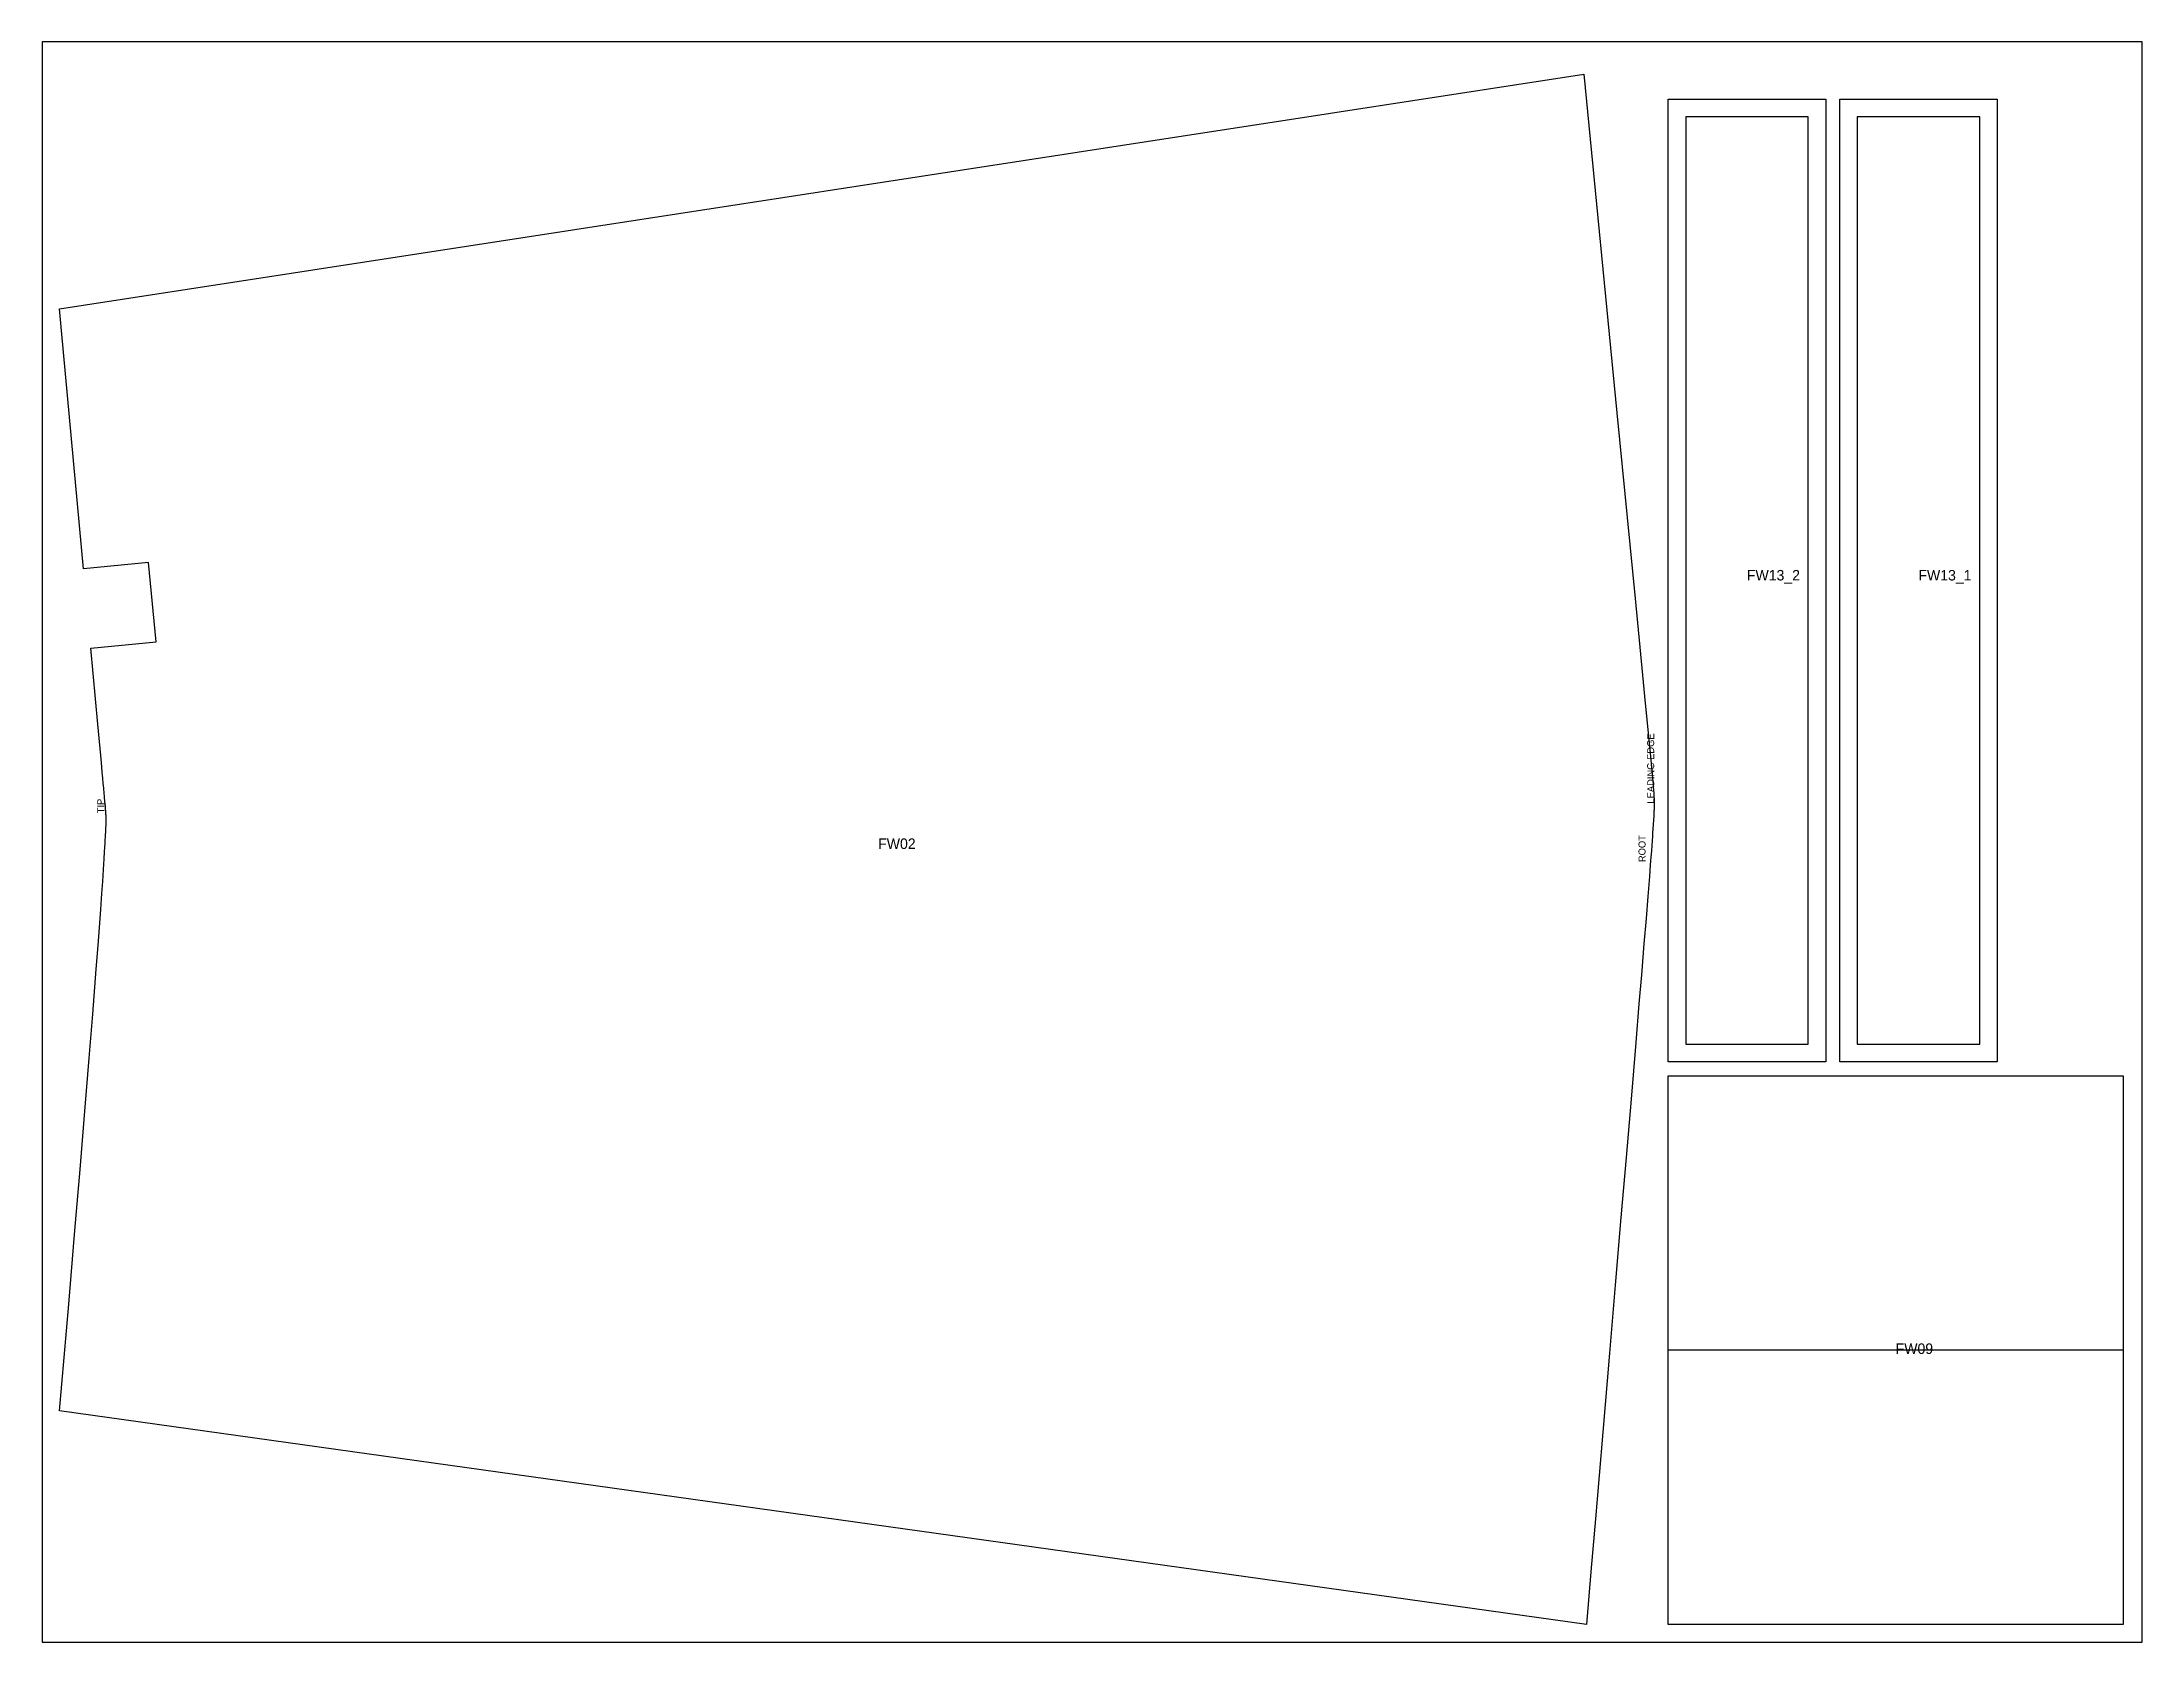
# Model space of a CAD drawing. Header units: millimetres. Extents: x 0 to 600, y 0 to 457.
import ezdxf

# ---------------------------------------------------------------- set-up
doc = ezdxf.new("R2010")
doc.units = ezdxf.units.MM
for name, color, linetype in [('CUT', 7, 'Continuous'), ('LABEL_DO_NOT_CUT', 3, 'Continuous'), ('MARK_DO_NOT_CUT', 5, 'Continuous'), ('STOCK_DO_NOT_CUT', 8, 'Continuous')]:
    doc.layers.add(name, color=color, linetype=linetype)

msp = doc.modelspace()

# ---------------------------------------------------------------- linework, layer by layer
at = {"layer": 'CUT'}
for points in [[(11.88, 306.63), (5, 380.97), (440.52, 448.05), (449.96, 351.19), (455.15, 298.18), (456.51, 284.26), (458.08, 268.26), (459.28, 255.96), (459.65, 252.06), (460.15, 246.84), (460.23, 245.9), (460.29, 245.26), (460.34, 244.69), (460.38, 244.19), (460.42, 243.69), (460.45, 243.24), (460.49, 242.72), (460.52, 242.28), (460.55, 241.86), (460.57, 241.49), (460.58, 241.17), (460.6, 240.88), (460.6, 240.72), (460.61, 240.54), (460.61, 240.37), (460.62, 240.27), (460.62, 240.13), (460.62, 239.99), (460.62, 239.86), (460.62, 239.71), (460.62, 239.57), (460.62, 239.43), (460.62, 239.28), (460.62, 239.13), (460.62, 238.98), (460.62, 238.82), (460.61, 238.66), (460.61, 238.5), (460.6, 238.28), (460.59, 238.02), (460.58, 237.75), (460.56, 237.47), (460.55, 237.08), (460.52, 236.61), (460.49, 236.12), (460.42, 234.87), (460.35, 233.74), (460.26, 232.31), (460.19, 231.24), (460.12, 230.25), (460.03, 228.94), (459.93, 227.58), (459.82, 226.08), (459.68, 224.26), (459.52, 222.12), (459.26, 218.76), (458.81, 213.07), (458.29, 206.72), (457.7, 199.52), (456.97, 190.67), (456.28, 182.38), (455.35, 171.28), (454, 155.16), (452.59, 138.46), (451.14, 121.32), (449.51, 101.97), (447.86, 82.57), (445.95, 60), (443.85, 35.21), (442.56, 20.06), (441.28, 5), (5, 66.04), (6.32, 81.28), (7.62, 96.53), (9.41, 117.57), (10.88, 135.05), (12.26, 151.71), (13.49, 166.81), (14.49, 179.41), (15.5, 192.23), (16.02, 199.05), (16.41, 204.19), (16.79, 209.32), (17.11, 213.87), (17.35, 217.28), (17.58, 220.7), (17.78, 223.75), (17.9, 225.79), (17.99, 227.15), (18.05, 228.17), (18.09, 229.08), (18.15, 230.09), (18.18, 230.77), (18.21, 231.43), (18.25, 232.32), (18.27, 232.86), (18.29, 233.27), (18.3, 233.63), (18.31, 233.87), (18.31, 234.05), (18.32, 234.21), (18.32, 234.33), (18.32, 234.46), (18.32, 234.58), (18.32, 234.7), (18.32, 234.82), (18.32, 234.94), (18.32, 235.07), (18.32, 235.19), (18.32, 235.29), (18.31, 235.41), (18.31, 235.56), (18.3, 235.85), (18.29, 236.13), (18.27, 236.42), (18.25, 236.74), (18.24, 237.06), (18.22, 237.3), (18.21, 237.54), (18.19, 237.77), (18.18, 237.96), (18.16, 238.17), (18.14, 238.41), (18.12, 238.7), (18.1, 238.98), (18.06, 239.42), (17.9, 241.18), (17.74, 242.94), (17.69, 243.51), (17.64, 244.09), (17.58, 244.66), (17.52, 245.36), (17.38, 246.88), (17.22, 248.52), (16.96, 251.36), (15.96, 262.23), (13.97, 283.99), (32.65, 285.76), (30.45, 308.45)], [(464.62, 440.84), (509.62, 440.84), (509.62, 165.81), (464.62, 165.81)], [(513.62, 440.84), (558.62, 440.84), (558.62, 165.81), (513.62, 165.81)], [(594.62, 83.4), (594.62, 81.22), (594.62, 79.04), (594.62, 76.83), (594.62, 74.61), (594.62, 72.36), (594.62, 70.08), (594.62, 67.78), (594.62, 65.44), (594.62, 63.09), (594.62, 60.7), (594.62, 57.48), (594.62, 53.81), (594.62, 50.09), (594.62, 46.34), (594.62, 42.57), (594.62, 38.8), (594.62, 35.03), (594.62, 31.29), (594.62, 27.59), (594.62, 23.94), (594.62, 20.35), (594.62, 16.84), (594.62, 13.43), (594.62, 10.13), (594.62, 7.53), (594.62, 5), (464.62, 5), (464.62, 7.68), (464.62, 10.34), (464.62, 14.28), (464.62, 19.14), (464.62, 24.02), (464.62, 28.92), (464.62, 33.81), (464.62, 38.67), (464.62, 43.53), (464.62, 47.85), (464.62, 51.11), (464.62, 54.38), (464.62, 57.65), (464.62, 60.91), (464.62, 63.8), (464.62, 65.97), (464.62, 68.14), (464.62, 70.33), (464.62, 72.52), (464.62, 74.7), (464.62, 76.87), (464.62, 79.04), (464.62, 81.21), (464.62, 83.4), (464.62, 85.58), (464.62, 87.77), (464.62, 89.98), (464.62, 92.2), (464.62, 94.45), (464.62, 96.73), (464.62, 99.03), (464.62, 101.36), (464.62, 103.72), (464.62, 106.11), (464.62, 109.33), (464.62, 113), (464.62, 116.72), (464.62, 120.47), (464.62, 124.24), (464.62, 128.01), (464.62, 131.78), (464.62, 135.52), (464.63, 139.22), (464.63, 142.87), (464.63, 146.46), (464.63, 149.96), (464.63, 153.38), (464.63, 156.68), (464.63, 159.27), (464.63, 161.81), (594.63, 161.8), (594.63, 157.1), (594.63, 153.1), (594.63, 149.72), (594.63, 146.68), (594.63, 142.53), (594.62, 137.76), (594.62, 132.91), (594.62, 128.01), (594.62, 123.1), (594.62, 118.2), (594.62, 113.35), (594.62, 108.57), (594.62, 104.35), (594.62, 100.63), (594.62, 97.33), (594.62, 94.41), (594.62, 91.82), (594.62, 89.51), (594.62, 87.23), (594.62, 85.31)]]:
    msp.add_lwpolyline(points, close=True, dxfattribs=at)
at = {"layer": 'MARK_DO_NOT_CUT'}
for points in [[(469.62, 435.84), (469.62, 170.81), (504.62, 170.81), (504.62, 435.84), (469.62, 435.84)], [(518.62, 435.84), (518.62, 170.81), (553.62, 170.81), (553.62, 435.84), (518.62, 435.84)], [(594.62, 83.4), (464.62, 83.4)]]:
    msp.add_lwpolyline(points, dxfattribs=at)
at = {"layer": 'STOCK_DO_NOT_CUT'}
msp.add_lwpolyline([(0, 0), (600, 0), (600, 457.2), (0, 457.2)], close=True, dxfattribs=at)

# ---------------------------------------------------------------- texts
at = {"layer": 'LABEL_DO_NOT_CUT'}
for s, p in [('FW13_2', (487.12, 303.33)), ('FW13_1', (536.12, 303.33)), ('FW02', (238.91, 226.61)), ('FW09', (529.62, 82.31))]:
    msp.add_text(s, height=3, dxfattribs=at).set_placement(p)
for s, p in [('LEADING EDGE', (460.62, 239.57)), ('TIP', (17.78, 236.81)), ('ROOT', (458.15, 222.85))]:
    msp.add_text(s, height=2, rotation=90, dxfattribs=at).set_placement(p)

doc.saveas('drawing.dxf')
